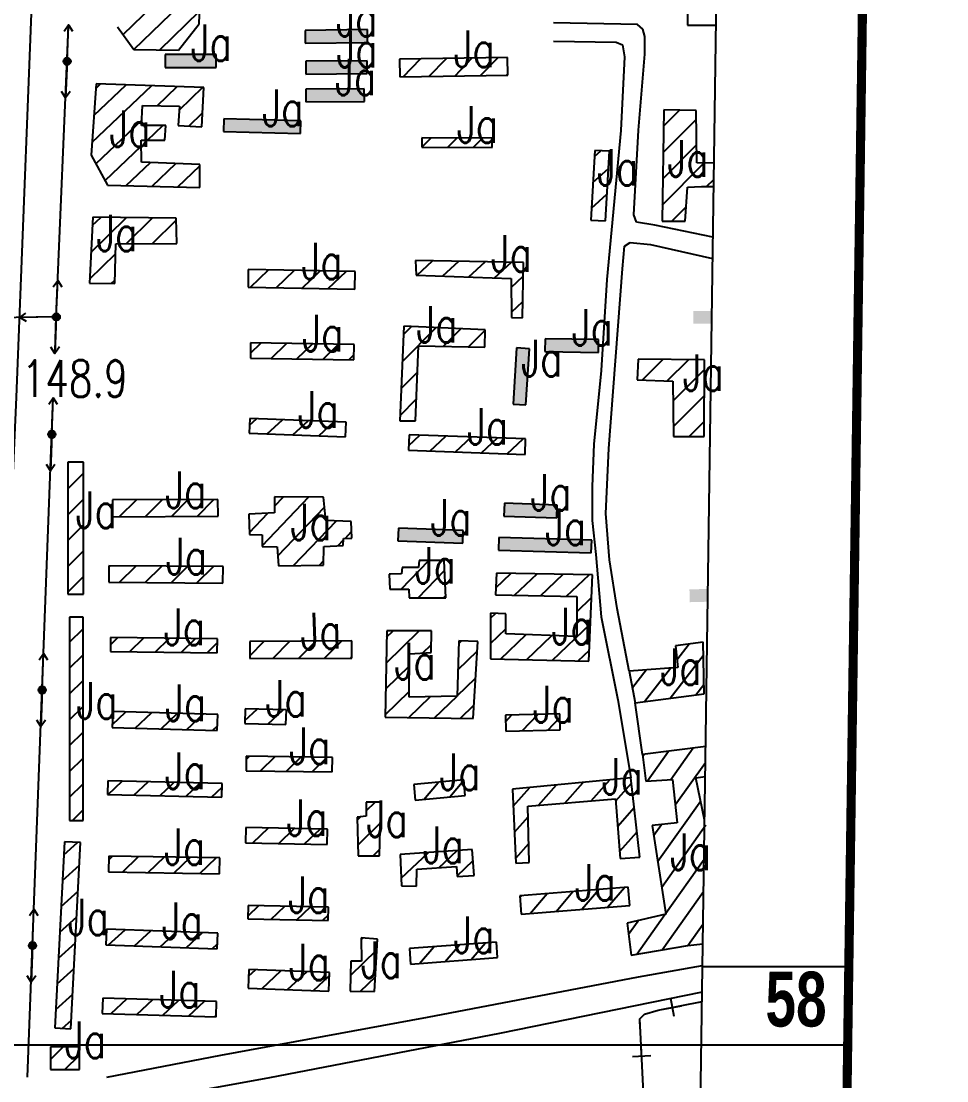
# Model space of a CAD drawing. Extents: x 408766 to 414302, y 5156573 to 5161925.
# Drawn here: x 413352 to 413858, y 5157980 to 5158560 of the extents above; entities that cross this region are included whole.
import ezdxf

# ---------------------------------------------------------------- set-up
doc = ezdxf.new("R2010")
doc.units = 0
doc.header["$LTSCALE"] = 1000
for name, pattern in [('0001', [0.5, 0.5, 0]), ('0004', [0.5, 0.5, 0]), ('5130', [1, 1, 0]), ('5500', [1, 1, 0])]:
    doc.linetypes.add(name, pattern=pattern)
doc.layers.get('0').update_dxf_attribs({"linetype": 'CONTINUOUS'})
for name, color, linetype in [('0001', 1, 'CONTINUOUS'), ('0001ADD', 1, 'CONTINUOUS'), ('0002', 2, 'CONTINUOUS'), ('0002ADD', 2, 'CONTINUOUS'), ('0005ADD', 5, 'CONTINUOUS'), ('0005BAK', 5, 'CONTINUOUS'), ('0006', 6, 'CONTINUOUS'), ('0007', 7, 'CONTINUOUS'), ('0012', 12, 'CONTINUOUS'), ('0015', 15, 'CONTINUOUS'), ('0017', 85, 'CONTINUOUS'), ('0018', 7, 'CONTINUOUS')]:
    doc.layers.add(name, color=color, linetype=linetype)
doc.styles.add('CADSLDXJ', font='romanc', dxfattribs={"bigfont": 'cadsldxj'})
doc.styles.add('CDXT', font='hbold.shx', dxfattribs={"width": 0.75, "height": 20, "bigfont": 'cdxt.shx'})
doc.styles.add('SIMPLEX', font='simplex.shx', dxfattribs={"width": 0.75, "height": 20})
pattern_1 = [(45, (0, 0), (-7.071067812, 7.071067812), [])]

# ---------------------------------------------------------------- blocks, each defined once
blk = doc.blocks.new('5130')
blk.add_hatch(color=256).paths.add_polyline_path([(0.0002, 0, 1), (-0.0002, 0, 1)])
for points in [[(0, 0), (0.002, 0)], [(0.001638, 0.000233), (0.002, 0), (0.001658, -0.000229)]]:
    blk.add_lwpolyline(points)
blk.add_circle((0, 0), 0.0002)
at = {"flags": 1}
blk.add_attdef('5130', (0, 0), '', height=0.000001, dxfattribs=at)
blk = doc.blocks.new('5131')
for points in [[(-0.001638, -0.000233), (-0.002, 0), (-0.001658, 0.000229)], [(0, 0), (-0.002, 0)]]:
    blk.add_lwpolyline(points)
at = {"flags": 1}
blk.add_attdef('5131', (0, 0), '', height=0.0000000001, dxfattribs=at)
blk = doc.blocks.new('2111')
h = blk.add_hatch(color=256)
h.paths.add_polyline_path([(0.0005, 0.00035), (-0.0005, 0.00035), (-0.0005, -0.00035), (0.0005, -0.00035)])
h.paths.add_polyline_path([(0, 0), (0, 0), (0, 0), (0, 0)], flags=24)
blk.add_line((0.0005, -0.00035), (0.0005, -0.00035))
at = {"style": 'CADSLDXJ', "flags": 1}
blk.add_attdef('2111', (0, 0), '', height=0.00000001, dxfattribs=at)

msp = doc.modelspace()

# ---------------------------------------------------------------- hatches: boundary and pattern name
at = {"layer": '0001ADD', "linetype": '0001'}
h = msp.add_hatch(dxfattribs=at)
h.set_pattern_fill('U', color=256, scale=10, angle=44.24705, style=0, pattern_type=0)
h.set_pattern_definition([(44.247053, (0, 0), (-6.977536161, 7.163378331), [])])
h.paths.add_polyline_path([(413413.32, 5158544.68), (413437.78, 5158544.36), (413449.04, 5158558.82), (413449.68, 5158575.85), (413437.13, 5158589.67), (413437.45, 5158620.2), (413419.44, 5158619.88), (413418.79, 5158581.64), (413402.71, 5158559.46)])
for points in [[(413507.12, 5158548.1), (413541.19, 5158548.63), (413541.08, 5158555.63), (413507.01, 5158555.1)], [(413430.53, 5158534.93), (413458.36, 5158534.93), (413458.36, 5158541.93), (413430.53, 5158541.93)], [(413507.46, 5158531.25), (413541.01, 5158531.59), (413540.94, 5158538.59), (413507.39, 5158538.24)], [(413507.46, 5158516.06), (413539.44, 5158516.24), (413539.4, 5158523.24), (413507.42, 5158523.06)], [(413462.47, 5158499.76), (413504.58, 5158498.71), (413504.75, 5158505.71), (413462.64, 5158506.75)], [(413638.24, 5158379.39), (413667.47, 5158378.96), (413667.58, 5158385.96), (413638.34, 5158386.39)], [(413627.77, 5158350.2), (413629.73, 5158380.92), (413622.75, 5158381.37), (413620.78, 5158350.64)], [(413615.8, 5158289.35), (413644.67, 5158288.38), (413644.9, 5158295.38), (413616.03, 5158296.35)], [(413557.81, 5158275.78), (413593.23, 5158274.57), (413593.47, 5158281.56), (413558.05, 5158282.78)], [(413612.89, 5158270.69), (413663.59, 5158269.24), (413663.79, 5158276.23), (413613.09, 5158277.69)]]:
    msp.add_hatch(color=256, dxfattribs=at).paths.add_polyline_path(points)
h = msp.add_hatch(dxfattribs=at)
h.set_pattern_fill('U', color=256, scale=10, angle=45.93297, style=0, pattern_type=0)
h.set_pattern_definition([(45.93297382, (0, 0), (-7.185266778, 6.954993984), [])])
h.paths.add_polyline_path([(413558.78, 5158529.71), (413617.96, 5158530.67), (413617.8, 5158540.39), (413558.62, 5158539.43)])
h = msp.add_hatch(dxfattribs=at)
h.set_pattern_fill('U', color=256, scale=10, angle=43.57673, style=0, pattern_type=0)
h.set_pattern_definition([(43.57673095, (0, 0), (-6.893253851, 7.24451871), [])])
h.paths.add_polyline_path([(413398.99, 5158470.51), (413449.46, 5158469.26), (413449.46, 5158481.8), (413417.57, 5158483.05), (413417.32, 5158495.09), (413430.38, 5158495.09), (413430.88, 5158503.12), (413417.57, 5158503.12), (413418.07, 5158514.15), (413438.41, 5158513.65), (413437.66, 5158503.12), (413450.47, 5158502.37), (413451.72, 5158523.99), (413392.71, 5158526), (413389.95, 5158486.87)])
h = msp.add_hatch(dxfattribs=at)
h.set_pattern_fill('U', color=256, scale=10, angle=44.73007, style=0, pattern_type=0)
h.set_pattern_definition([(44.73007478, (0, 0), (-7.037677074, 7.104301613), [])])
h.paths.add_polyline_path([(413570.84, 5158491.21), (413609.34, 5158491.03), (413609.37, 5158496.11), (413570.86, 5158496.29)])
h = msp.add_hatch(dxfattribs=at)
h.set_pattern_fill('U', color=256, scale=10, angle=41.70343, style=0, pattern_type=0)
h.set_pattern_definition([(41.70342735, (-430395.563, 52738.979), (-6.652750163, 7.465983878), [])])
h.paths.add_polyline_path([(413663.27, 5158451.39), (413671.31, 5158450.93), (413673.51, 5158489.04), (413665.47, 5158489.5)])
h = msp.add_hatch(dxfattribs=at)
h.set_pattern_fill('U', color=256, scale=10, angle=44.25686, style=0, pattern_type=0)
h.set_pattern_definition([(44.2568615, (0, 0), (-6.978762361, 7.162183739), [])])
h.paths.add_polyline_path([(413389.07, 5158416.75), (413402.87, 5158416.57), (413403.58, 5158438.41), (413436.92, 5158438.59), (413436.56, 5158452.37), (413390.86, 5158452.91)])
h = msp.add_hatch(dxfattribs=at)
h.set_pattern_fill('U', color=256, scale=10, angle=42.97311, style=0, pattern_type=0)
h.set_pattern_definition([(42.97311322, (0, 0), (-6.816550879, 7.316736576), [])])
h.paths.add_polyline_path([(413567.78, 5158421.28), (413619.68, 5158419.44), (413619.89, 5158398.01), (413626.02, 5158397.8), (413626.43, 5158428.22), (413567.37, 5158429.24)])
h = msp.add_hatch(dxfattribs=at)
h.set_pattern_fill('U', color=256, scale=10, angle=43.93246, style=0, pattern_type=0)
h.set_pattern_definition([(43.93245727, (0, 0), (-6.938098993, 7.201581935), [])])
h.paths.add_polyline_path([(413475.8, 5158414.71), (413534.19, 5158413.62), (413534.37, 5158423.19), (413475.97, 5158424.28)])
h = msp.add_hatch(dxfattribs=at)
h.set_pattern_fill('U', color=256, scale=10, angle=45, style=0, pattern_type=0)
h.set_pattern_definition(pattern_1)
h.paths.add_polyline_path([(413558.87, 5158341.4), (413567.49, 5158341.4), (413569.06, 5158382.53), (413605.34, 5158381.74), (413605.54, 5158391.34), (413561.02, 5158393.3)])
h = msp.add_hatch(dxfattribs=at)
h.set_pattern_fill('U', color=256, scale=10, angle=44.11965, style=0, pattern_type=0)
h.set_pattern_definition([(44.11965104, (0, 0), (-6.961590552, 7.178875746), [])])
h.paths.add_polyline_path([(413477.1, 5158375.75), (413533.75, 5158374.88), (413533.88, 5158383.22), (413477.23, 5158384.09)])
h = msp.add_hatch(dxfattribs=at)
h.set_pattern_fill('U', color=256, scale=10, angle=45, style=0, pattern_type=0)
h.set_pattern_definition(pattern_1)
h.paths.add_polyline_path([(413708.58, 5158332.9), (413725.25, 5158332.9), (413725.58, 5158374.85), (413689.25, 5158375.18), (413688.58, 5158363.86), (413708.25, 5158363.2)])
h = msp.add_hatch(dxfattribs=at)
h.set_pattern_fill('U', color=256, scale=10, angle=42.87269, style=0, pattern_type=0)
h.set_pattern_definition([(42.87269217, (0, 0), (-6.803716532, 7.32867255), [])])
h.paths.add_polyline_path([(413476.45, 5158334.68), (413529.17, 5158332.72), (413529.47, 5158340.79), (413476.75, 5158342.75)])
h = msp.add_hatch(dxfattribs=at)
h.set_pattern_fill('U', color=256, scale=10, angle=42.98579, style=0, pattern_type=0)
h.set_pattern_definition([(42.98578812, (0, 0), (-6.818169311, 7.315228448), [])])
h.paths.add_polyline_path([(413563.66, 5158325.37), (413627.32, 5158323.13), (413627.62, 5158331.64), (413563.96, 5158333.88)])
h = msp.add_hatch(dxfattribs=at)
h.set_pattern_fill('U', color=256, scale=10, angle=45, style=0, pattern_type=0)
h.set_pattern_definition(pattern_1)
h.paths.add_polyline_path([(413377.31, 5158246.68), (413385.87, 5158246.68), (413385.87, 5158318.96), (413377.31, 5158318.96)])
h = msp.add_hatch(dxfattribs=at)
h.set_pattern_fill('U', color=256, scale=10, angle=45.20734, style=0, pattern_type=0)
h.set_pattern_definition([(45.20734267, (0, 0), (-7.096610322, 7.0454327), [])])
h.paths.add_polyline_path([(413401.74, 5158289.03), (413459.39, 5158289.24), (413459.35, 5158298.42), (413401.71, 5158298.21)])
h = msp.add_hatch(dxfattribs=at)
h.set_pattern_fill('U', color=256, scale=10, angle=46.20039, style=0, pattern_type=0)
h.set_pattern_definition([(46.2003949, (0, 0), (-7.217649986, 6.921381992), [])])
h.paths.add_polyline_path([(413492.55, 5158262.06), (413517.09, 5158262.57), (413517.27, 5158272.68), (413527.91, 5158273.2), (413528.08, 5158277.14), (413532.54, 5158277.31), (413532.2, 5158286.4), (413518.3, 5158286.91), (413517.09, 5158299.77), (413490.32, 5158299.94), (413490.32, 5158291.2), (413476.25, 5158290.34), (413476.59, 5158279.2), (413483.46, 5158279.03), (413483.46, 5158272.68), (413491.69, 5158272.51)])
h = msp.add_hatch(dxfattribs=at)
h.set_pattern_fill('U', color=256, scale=10, angle=44.61721, style=0, pattern_type=0)
h.set_pattern_definition([(44.61721272, (0, 0), (-7.023669272, 7.11815074), [])])
h.paths.add_polyline_path([(413399.65, 5158253.15), (413462.1, 5158252.73), (413462.16, 5158261.71), (413399.71, 5158262.13)])
h = msp.add_hatch(dxfattribs=at)
h.set_pattern_fill('U', color=256, scale=10, angle=45.73365, style=0, pattern_type=0)
h.set_pattern_definition([(45.73365445, (0, 0), (-7.16102846, 6.979947807), [])])
h.paths.add_polyline_path([(413553.3, 5158249.28), (413563.82, 5158249.41), (413563.95, 5158244.57), (413584.04, 5158244.57), (413583.1, 5158265.03), (413569.48, 5158265.03), (413569.08, 5158261.26), (413560.04, 5158261.26), (413559.77, 5158257.76), (413553.03, 5158257.49)])
h = msp.add_hatch(dxfattribs=at)
h.set_pattern_fill('U', color=256, scale=10, angle=43.62681, style=0, pattern_type=0)
h.set_pattern_definition([(43.62681082, (0, 0), (-6.899583351, 7.238490836), [])])
h.paths.add_polyline_path([(413608.45, 5158211.21), (413662.31, 5158209.92), (413664.25, 5158257.25), (413611.68, 5158258.11), (413611.25, 5158246.28), (413655.63, 5158245.42), (413655.63, 5158223.47), (413616.85, 5158224.98), (413616.85, 5158235.95), (413608.45, 5158236.17)])
h = msp.add_hatch(dxfattribs=at)
h.set_pattern_fill('U', color=256, scale=10, angle=45, style=0, pattern_type=0)
h.set_pattern_definition(pattern_1)
h.paths.add_polyline_path([(413378.24, 5158122.84), (413385.57, 5158122.84), (413385.58, 5158234.06), (413378.24, 5158234.06)])
h = msp.add_hatch(dxfattribs=at)
h.set_pattern_fill('U', color=256, scale=10, angle=44.37116, style=0, pattern_type=0)
h.set_pattern_definition([(44.37116145, (0, 0), (-6.99303638, 7.14824749), [])])
h.paths.add_polyline_path([(413400.56, 5158215.17), (413458.96, 5158214.53), (413459.05, 5158222.25), (413400.64, 5158222.89)])
h = msp.add_hatch(dxfattribs=at)
h.set_pattern_fill('U', color=256, scale=10, angle=44.23018, style=0, pattern_type=0)
h.set_pattern_definition([(44.23018382, (0, 0), (-6.975426797, 7.165432366), [])])
h.paths.add_polyline_path([(413550.84, 5158179.26), (413598.87, 5158178.61), (413601.46, 5158220.78), (413591.12, 5158221), (413590.26, 5158190.88), (413563.98, 5158190.23), (413564.19, 5158213.9), (413576.04, 5158214.76), (413576.26, 5158226.59), (413551.7, 5158226.59)])
h = msp.add_hatch(dxfattribs=at)
h.set_pattern_fill('U', color=256, scale=10, angle=45.30083, style=0, pattern_type=0)
h.set_pattern_definition([(45.30082763, (145645.533, -9611.187), (-7.108096343, 7.033844353), [])])
h.paths.add_polyline_path([(413476.82, 5158211.4), (413532.67, 5158211.69), (413532.62, 5158221.08), (413476.77, 5158220.78)])
h = msp.add_hatch(dxfattribs=at)
h.set_pattern_fill('U', color=256, scale=10, angle=52.35389, style=0, pattern_type=0)
h.set_pattern_definition([(52.3538904, (0, 0), (-7.917983637, 6.107825728), [])])
h.paths.add_polyline_path([(413687.55, 5158187.17), (413725.32, 5158192.05), (413724.69, 5158220.45), (413709.62, 5158218.33), (413710.89, 5158206.46), (413684.37, 5158204.55)])
h = msp.add_hatch(dxfattribs=at)
h.set_pattern_fill('U', color=256, scale=10, angle=43.40188, style=0, pattern_type=0)
h.set_pattern_definition([(43.40188428, (0, 0), (-6.871114052, 7.265520744), [])])
h.paths.add_polyline_path([(413401.55, 5158173.68), (413459, 5158172.08), (413459.24, 5158180.73), (413401.79, 5158182.33)])
h = msp.add_hatch(dxfattribs=at)
h.set_pattern_fill('U', color=256, scale=10, angle=43.36539, style=0, pattern_type=0)
h.set_pattern_definition([(43.36538793, (0, 0), (-6.866484656, 7.269896042), [])])
h.paths.add_polyline_path([(413474.08, 5158175.92), (413496.54, 5158175.28), (413496.77, 5158183.3), (413474.31, 5158183.94)])
h = msp.add_hatch(dxfattribs=at)
h.set_pattern_fill('U', color=256, scale=10, angle=46.2305, style=0, pattern_type=0)
h.set_pattern_definition([(46.23050243, (0, 0), (-7.221286006, 6.917588339), [])])
h.paths.add_polyline_path([(413616.74, 5158171.69), (413646.59, 5158172.33), (413646.4, 5158181.07), (413616.56, 5158180.43)])
h = msp.add_hatch(dxfattribs=at)
h.set_pattern_fill('U', color=256, scale=10, angle=44.22144, style=0, pattern_type=0)
h.set_pattern_definition([(44.2214383, (0, 0), (-6.974332998, 7.166496998), [])])
h.paths.add_polyline_path([(413474.72, 5158149.96), (413521.89, 5158149.32), (413522, 5158157.33), (413474.83, 5158157.97)])
h = msp.add_hatch(dxfattribs=at)
h.set_pattern_fill('U', color=256, scale=10, angle=48.36246, style=0, pattern_type=0)
h.set_pattern_definition([(48.36245663, (0, 0), (-7.473628887, 6.644160689), [])])
h.paths.add_polyline_path([(413622.37, 5158099.43), (413629.58, 5158099.85), (413628.95, 5158130.59), (413676.9, 5158134.61), (413679.45, 5158101.97), (413690.06, 5158102.61), (413685.18, 5158146.06), (413620.46, 5158139.91)])
h = msp.add_hatch(dxfattribs=at)
h.set_pattern_fill('U', color=256, scale=10, angle=43.53295, style=0, pattern_type=0)
h.set_pattern_definition([(43.53295266, (0, 0), (-6.887716481, 7.24978356), [])])
h.paths.add_polyline_path([(413398.91, 5158137.05), (413461.49, 5158135.45), (413461.68, 5158142.93), (413399.1, 5158144.53)])
h = msp.add_hatch(dxfattribs=at)
h.set_pattern_fill('U', color=256, scale=10, angle=50.37033, style=0, pattern_type=0)
h.set_pattern_definition([(50.37033027, (0, 0), (-7.701830594, 6.378229025), [])])
h.paths.add_polyline_path([(413567.32, 5158133.86), (413594.6, 5158136.43), (413593.8, 5158144.94), (413566.52, 5158142.38)])
h = msp.add_hatch(dxfattribs=at)
h.set_pattern_fill('U', color=256, scale=10, angle=45, style=0, pattern_type=0)
h.set_pattern_definition(pattern_1)
h.paths.add_polyline_path([(413536.13, 5158103.44), (413547.77, 5158103.44), (413548.45, 5158132.85), (413540.46, 5158132.85), (413540.46, 5158125.1), (413535.44, 5158124.64)])
h = msp.add_hatch(dxfattribs=at)
h.set_pattern_fill('U', color=256, scale=10, angle=43.76508, style=0, pattern_type=0)
h.set_pattern_definition([(43.7650783, (0, 0), (-6.917031333, 7.221819545), [])])
h.paths.add_polyline_path([(413474.48, 5158110.6), (413519.09, 5158109.64), (413519.27, 5158117.99), (413474.66, 5158118.96)])
h = msp.add_hatch(dxfattribs=at)
h.set_pattern_fill('U', color=256, scale=10, angle=42.04261, style=0, pattern_type=0)
h.set_pattern_definition([(42.04261287, (0, 0), (-6.69683124, 7.426469643), [])])
h.paths.add_polyline_path([(413370.11, 5158009.26), (413378.95, 5158008.8), (413384.21, 5158110.66), (413375.38, 5158111.12)])
h = msp.add_hatch(dxfattribs=at)
h.set_pattern_fill('U', color=256, scale=10, angle=43.56962, style=0, pattern_type=0)
h.set_pattern_definition([(43.5696206, (0, 0), (-6.892354759, 7.245374102), [])])
h.paths.add_polyline_path([(413559.85, 5158086.98), (413568, 5158086.78), (413568.2, 5158096.14), (413589.8, 5158097.56), (413590.21, 5158092.07), (413599.59, 5158092.68), (413598.36, 5158106.93), (413559.03, 5158104.08)])
h = msp.add_hatch(dxfattribs=at)
h.set_pattern_fill('U', color=256, scale=10, angle=44.09171, style=0, pattern_type=0)
h.set_pattern_definition([(44.09171439, (0, 0), (-6.958089402, 7.18226927), [])])
h.paths.add_polyline_path([(413399.55, 5158094.62), (413460.2, 5158093.66), (413460.34, 5158102.31), (413399.69, 5158103.27)])
h = msp.add_hatch(dxfattribs=at)
h.set_pattern_fill('U', color=256, scale=10, angle=49.62995, style=0, pattern_type=0)
h.set_pattern_definition([(49.629949, (0, 0), (-7.618769814, 6.477217498), [])])
h.paths.add_polyline_path([(413625.25, 5158071.48), (413684.62, 5158076.28), (413683.8, 5158086.32), (413624.44, 5158081.51)])
h = msp.add_hatch(dxfattribs=at)
h.set_pattern_fill('U', color=256, scale=10, angle=43.74704, style=0, pattern_type=0)
h.set_pattern_definition([(43.74704033, (0, 0), (-6.914757405, 7.223996818), [])])
h.paths.add_polyline_path([(413475.77, 5158068.93), (413519.73, 5158067.97), (413519.89, 5158075.35), (413475.93, 5158076.31)])
h = msp.add_hatch(dxfattribs=at)
h.set_pattern_fill('U', color=256, scale=10, angle=42.89259, style=0, pattern_type=0)
h.set_pattern_definition([(42.89258727, (0, 0), (-6.806260894, 7.32630962), [])])
h.paths.add_polyline_path([(413397.99, 5158054.7), (413458.96, 5158052.46), (413459.28, 5158061.1), (413398.31, 5158063.35)])
h = msp.add_hatch(dxfattribs=at)
h.set_pattern_fill('U', color=256, scale=10, angle=44.15851, style=0, pattern_type=0)
h.set_pattern_definition([(44.1585086, (0, 0), (-6.96645761, 7.174152797), [])])
h.paths.add_polyline_path([(413531.61, 5158029.45), (413545.05, 5158029.25), (413546.63, 5158057.88), (413537.73, 5158058.48), (413537.93, 5158045.84), (413532, 5158045.84)])
h = msp.add_hatch(dxfattribs=at)
h.set_pattern_fill('U', color=256, scale=10, angle=49.24558, style=0, pattern_type=0)
h.set_pattern_definition([(49.24558414, (0, 0), (-7.57514673, 6.52818137), [])])
h.paths.add_polyline_path([(413564.77, 5158044.21), (413612.27, 5158047.74), (413611.64, 5158056.15), (413564.15, 5158052.62)])
h = msp.add_hatch(dxfattribs=at)
h.set_pattern_fill('U', color=256, scale=10, angle=42.91235, style=0, pattern_type=0)
h.set_pattern_definition([(42.9123475, (0, 0), (-6.808787194, 7.323961834), [])])
h.paths.add_polyline_path([(413475.97, 5158030.98), (413519.93, 5158029.38), (413520.31, 5158039.63), (413476.34, 5158041.23)])
h = msp.add_hatch(dxfattribs=at)
h.set_pattern_fill('U', color=256, scale=10, angle=43.23065, style=0, pattern_type=0)
h.set_pattern_definition([(43.23064502, (0, 0), (-6.849369015, 7.286023888), [])])
h.paths.add_polyline_path([(413396.06, 5158017.2), (413458.32, 5158015.27), (413458.58, 5158023.66), (413396.32, 5158025.58)])

# ---------------------------------------------------------------- linework, layer by layer
at = {"layer": '0001', "linetype": '0001'}
for points in [[(413404.38, 5158557.14), (413413.32, 5158544.68), (413437.78, 5158544.36), (413449.04, 5158558.82), (413449.68, 5158575.85), (413437.13, 5158589.67), (413437.45, 5158620.2), (413419.44, 5158619.88), (413418.79, 5158581.64), (413412.48, 5158572.93)], [(413732.05, 5158576.83), (413716.25, 5158576.48), (413716.25, 5158558.07), (413731.78, 5158558)], [(413730.7, 5158482.42), (413730.7, 5158482.42), (413721.26, 5158482.73), (413720.92, 5158511.37), (413703.26, 5158511.7), (413702.26, 5158450.77), (413714.92, 5158450.77), (413716.26, 5158469.42), (413723.92, 5158469.75), (413730.52, 5158469.75)], [(413726.15, 5158163.32), (413691.65, 5158158.9), (413693.41, 5158144.35), (413707.98, 5158145.23), (413710.62, 5158121.43), (413696.94, 5158120.11), (413704.42, 5158071.41), (413683.23, 5158066.56), (413685.43, 5158049.04), (413716.41, 5158054.34), (413724.61, 5158055.23)], [(413725.58, 5158123.16), (413720.78, 5158146.12), (413725.92, 5158146.93)]]:
    msp.add_lwpolyline(points, dxfattribs=at)
for points in [[(413507.12, 5158548.1), (413541.19, 5158548.63), (413541.08, 5158555.63), (413507.01, 5158555.1)], [(413430.53, 5158534.93), (413458.36, 5158534.93), (413458.36, 5158541.93), (413430.53, 5158541.93)], [(413558.78, 5158529.71), (413617.96, 5158530.67), (413617.8, 5158540.39), (413558.62, 5158539.43)], [(413507.46, 5158531.25), (413541.01, 5158531.59), (413540.94, 5158538.59), (413507.39, 5158538.24)], [(413398.99, 5158470.51), (413449.46, 5158469.26), (413449.46, 5158481.8), (413417.57, 5158483.05), (413417.32, 5158495.09), (413430.38, 5158495.09), (413430.88, 5158503.12), (413417.57, 5158503.12), (413418.07, 5158514.15), (413438.41, 5158513.65), (413437.66, 5158503.12), (413450.47, 5158502.37), (413451.72, 5158523.99), (413392.71, 5158526), (413389.95, 5158486.87)], [(413507.46, 5158516.06), (413539.44, 5158516.24), (413539.4, 5158523.24), (413507.42, 5158523.06)], [(413462.47, 5158499.76), (413504.58, 5158498.71), (413504.75, 5158505.71), (413462.64, 5158506.75)], [(413570.84, 5158491.21), (413609.34, 5158491.03), (413609.37, 5158496.11), (413570.86, 5158496.29)], [(413663.27, 5158451.39), (413671.31, 5158450.93), (413673.51, 5158489.04), (413665.47, 5158489.5)], [(413389.07, 5158416.75), (413402.87, 5158416.57), (413403.58, 5158438.41), (413436.92, 5158438.59), (413436.56, 5158452.37), (413390.86, 5158452.91)], [(413567.78, 5158421.28), (413619.68, 5158419.44), (413619.89, 5158398.01), (413626.02, 5158397.8), (413626.43, 5158428.22), (413567.37, 5158429.24)], [(413475.8, 5158414.71), (413534.19, 5158413.62), (413534.37, 5158423.19), (413475.97, 5158424.28)], [(413558.87, 5158341.4), (413567.49, 5158341.4), (413569.06, 5158382.53), (413605.34, 5158381.74), (413605.54, 5158391.34), (413561.02, 5158393.3)], [(413477.1, 5158375.75), (413533.75, 5158374.88), (413533.88, 5158383.22), (413477.23, 5158384.09)], [(413638.24, 5158379.39), (413667.47, 5158378.96), (413667.58, 5158385.96), (413638.34, 5158386.39)], [(413627.77, 5158350.2), (413629.73, 5158380.92), (413622.75, 5158381.37), (413620.78, 5158350.64)], [(413708.58, 5158332.9), (413725.25, 5158332.9), (413725.58, 5158374.85), (413689.25, 5158375.18), (413688.58, 5158363.86), (413708.25, 5158363.2)], [(413476.45, 5158334.68), (413529.17, 5158332.72), (413529.47, 5158340.79), (413476.75, 5158342.75)], [(413563.66, 5158325.37), (413627.32, 5158323.13), (413627.62, 5158331.64), (413563.96, 5158333.88)], [(413377.31, 5158246.68), (413385.87, 5158246.68), (413385.87, 5158318.96), (413377.31, 5158318.96)], [(413401.74, 5158289.03), (413459.39, 5158289.24), (413459.35, 5158298.42), (413401.71, 5158298.21)], [(413492.55, 5158262.06), (413517.09, 5158262.57), (413517.27, 5158272.68), (413527.91, 5158273.2), (413528.08, 5158277.14), (413532.54, 5158277.31), (413532.2, 5158286.4), (413518.3, 5158286.91), (413517.09, 5158299.77), (413490.32, 5158299.94), (413490.32, 5158291.2), (413476.25, 5158290.34), (413476.59, 5158279.2), (413483.46, 5158279.03), (413483.46, 5158272.68), (413491.69, 5158272.51)], [(413615.8, 5158289.35), (413644.67, 5158288.38), (413644.9, 5158295.38), (413616.03, 5158296.35)], [(413557.81, 5158275.78), (413593.23, 5158274.57), (413593.47, 5158281.56), (413558.05, 5158282.78)], [(413612.89, 5158270.69), (413663.59, 5158269.24), (413663.79, 5158276.23), (413613.09, 5158277.69)], [(413399.65, 5158253.15), (413462.1, 5158252.73), (413462.16, 5158261.71), (413399.71, 5158262.13)], [(413553.3, 5158249.28), (413563.82, 5158249.41), (413563.95, 5158244.57), (413584.04, 5158244.57), (413583.1, 5158265.03), (413569.48, 5158265.03), (413569.08, 5158261.26), (413560.04, 5158261.26), (413559.77, 5158257.76), (413553.03, 5158257.49)], [(413608.45, 5158211.21), (413662.31, 5158209.92), (413664.25, 5158257.25), (413611.68, 5158258.11), (413611.25, 5158246.28), (413655.63, 5158245.42), (413655.63, 5158223.47), (413616.85, 5158224.98), (413616.85, 5158235.95), (413608.45, 5158236.17)], [(413378.24, 5158122.84), (413385.57, 5158122.84), (413385.58, 5158234.06), (413378.24, 5158234.06)], [(413400.56, 5158215.17), (413458.96, 5158214.53), (413459.05, 5158222.25), (413400.64, 5158222.89)], [(413550.84, 5158179.26), (413598.87, 5158178.61), (413601.46, 5158220.78), (413591.12, 5158221), (413590.26, 5158190.88), (413563.98, 5158190.23), (413564.19, 5158213.9), (413576.04, 5158214.76), (413576.26, 5158226.59), (413551.7, 5158226.59)], [(413476.82, 5158211.4), (413532.67, 5158211.69), (413532.62, 5158221.08), (413476.77, 5158220.78)], [(413687.55, 5158187.17), (413725.32, 5158192.05), (413724.69, 5158220.45), (413709.62, 5158218.33), (413710.89, 5158206.46), (413684.37, 5158204.55)], [(413401.55, 5158173.68), (413459, 5158172.08), (413459.24, 5158180.73), (413401.79, 5158182.33)], [(413474.08, 5158175.92), (413496.54, 5158175.28), (413496.77, 5158183.3), (413474.31, 5158183.94)], [(413616.74, 5158171.69), (413646.59, 5158172.33), (413646.4, 5158181.07), (413616.56, 5158180.43)], [(413474.72, 5158149.96), (413521.89, 5158149.32), (413522, 5158157.33), (413474.83, 5158157.97)], [(413622.37, 5158099.43), (413629.58, 5158099.85), (413628.95, 5158130.59), (413676.9, 5158134.61), (413679.45, 5158101.97), (413690.06, 5158102.61), (413685.18, 5158146.06), (413620.46, 5158139.91)], [(413398.91, 5158137.05), (413461.49, 5158135.45), (413461.68, 5158142.93), (413399.1, 5158144.53)], [(413567.32, 5158133.86), (413594.6, 5158136.43), (413593.8, 5158144.94), (413566.52, 5158142.38)], [(413536.13, 5158103.44), (413547.77, 5158103.44), (413548.45, 5158132.85), (413540.46, 5158132.85), (413540.46, 5158125.1), (413535.44, 5158124.64)], [(413474.48, 5158110.6), (413519.09, 5158109.64), (413519.27, 5158117.99), (413474.66, 5158118.96)], [(413370.11, 5158009.26), (413378.95, 5158008.8), (413384.21, 5158110.66), (413375.38, 5158111.12)], [(413559.85, 5158086.98), (413568, 5158086.78), (413568.2, 5158096.14), (413589.8, 5158097.56), (413590.21, 5158092.07), (413599.59, 5158092.68), (413598.36, 5158106.93), (413559.03, 5158104.08)], [(413399.55, 5158094.62), (413460.2, 5158093.66), (413460.34, 5158102.31), (413399.69, 5158103.27)], [(413625.25, 5158071.48), (413684.62, 5158076.28), (413683.8, 5158086.32), (413624.44, 5158081.51)], [(413475.77, 5158068.93), (413519.73, 5158067.97), (413519.89, 5158075.35), (413475.93, 5158076.31)], [(413397.99, 5158054.7), (413458.96, 5158052.46), (413459.28, 5158061.1), (413398.31, 5158063.35)], [(413531.61, 5158029.45), (413545.05, 5158029.25), (413546.63, 5158057.88), (413537.73, 5158058.48), (413537.93, 5158045.84), (413532, 5158045.84)], [(413564.77, 5158044.21), (413612.27, 5158047.74), (413611.64, 5158056.15), (413564.15, 5158052.62)], [(413475.97, 5158030.98), (413519.93, 5158029.38), (413520.31, 5158039.63), (413476.34, 5158041.23)], [(413396.06, 5158017.2), (413458.32, 5158015.27), (413458.58, 5158023.66), (413396.32, 5158025.58)], [(413367.82, 5157986.43), (413383.55, 5157986.43), (413383.55, 5157998.93), (413367.82, 5157998.93)]]:
    msp.add_lwpolyline(points, close=True, dxfattribs=at)
at = {"layer": '0001ADD', "linetype": '0001'}
for p, q in [((413703.11, 5158502.75), (413711.9, 5158511.54)), ((413702.87, 5158488.37), (413720.98, 5158506.48)), ((413702.64, 5158473.99), (413721.14, 5158492.5)), ((413702.4, 5158459.61), (413725.38, 5158482.6)), ((413726.68, 5158469.75), (413730.58, 5158473.65)), ((413707.7, 5158450.77), (413715.48, 5158458.55)), ((413691.75, 5158158.05), (413692.42, 5158159)), ((413694.34, 5158144.41), (413705.89, 5158160.73)), ((413707.14, 5158145.18), (413719.37, 5158162.45)), ((413709.53, 5158131.25), (413726.02, 5158154.55)), ((413699.96, 5158100.43), (413723.41, 5158133.54)), ((413697.78, 5158114.65), (413701.99, 5158120.59)), ((413702.15, 5158086.2), (413726.28, 5158120.3)), ((413704.33, 5158071.98), (413725.27, 5158101.56)), ((413702.4, 5158051.94), (413725.02, 5158083.89)), ((413688.46, 5158049.56), (413703.84, 5158071.28)), ((413683.99, 5158060.55), (413689.21, 5158067.93)), ((413716.34, 5158054.33), (413724.77, 5158066.23)), ((413367.82, 5157992.04), (413374.72, 5157998.93)), ((413375.68, 5157986.43), (413383.55, 5157994.3))]:
    msp.add_line(p, q, dxfattribs=at)
at = {"layer": '0002', "linetype": '5130'}
for points in [[(413370.94, 5158398.36), (413330.08, 5158397.82), (413336.66, 5158549.67), (413243.74, 5158557.22), (413239.65, 5158496.81), (413109.09, 5158472.15), (412653.35, 5158486.31)], [(413370.23, 5158379.62), (413370.94, 5158398.36), (413377.62, 5158557.14)], [(413355.23, 5157982.37), (413369.09, 5158349.62)]]:
    msp.add_lwpolyline(points, dxfattribs=at)
at = {"layer": '0005ADD', "linetype": '5500'}
for points in [[(413708.99, 5158015.52), (413707.03, 5158025.33)], [(413703.11, 5158019.45), (413712.91, 5158021.4)], [(413722.72, 5158023.35), (413724.16, 5158023.64)], [(413690.33, 5158008.65), (413690.04, 5158014.13), (413692.76, 5158016.84), (413693.41, 5158017.02)], [(413691.37, 5157988.68), (413690.85, 5157998.66)], [(413696.1, 5157993.93), (413686.12, 5157993.41)]]:
    msp.add_lwpolyline(points, dxfattribs=at)
at = {"layer": '0005BAK', "linetype": '5500'}
msp.add_lwpolyline([(413721.25, 5157819.77), (413701.57, 5157834.75), (413697.5, 5157841.53), (413694.78, 5157867.31), (413693.42, 5157949.38), (413690.04, 5158014.13), (413692.76, 5158016.84), (413700.23, 5158018.88), (413724.16, 5158023.64)], dxfattribs=at)
at = {"layer": '0006', "linetype": '0004'}
for points in [[(413375.81, 5159008.64), (413372.35, 5158928.55), (413365.52, 5158767.81), (413355.85, 5158531.81), (413348.95, 5158354.49), (413339.24, 5158137.82), (413333.71, 5157986.04), (413334.12, 5157982.37)], [(413730.12, 5158441.92), (413698.42, 5158448.62), (413688.32, 5158450.13), (413686.81, 5158454.16), (413689.33, 5158500.54), (413692.83, 5158542.2), (413692.83, 5158551.78), (413691.82, 5158555.81), (413688.79, 5158558.33), (413642.87, 5158559.34)], [(413642.87, 5158549.25), (413677.19, 5158548.75), (413680.72, 5158547.24), (413681.73, 5158540.69), (413679.71, 5158500.36), (413672.11, 5158418.82), (413669.03, 5158369.12), (413664.99, 5158328.8), (413663.98, 5158305.61), (413663.98, 5158286.96), (413666, 5158268.31), (413669.03, 5158234.19), (413678.12, 5158188.82), (413683.67, 5158155.05), (413685.18, 5158146.06)], [(413684.37, 5158204.55), (413677.66, 5158238.78), (413673.62, 5158265.49), (413671.6, 5158290.7), (413673.11, 5158326.3), (413680.68, 5158424.6), (413681.76, 5158437.02), (413684.79, 5158439.04), (413695.89, 5158438.03), (413695.89, 5158438.03), (413729.96, 5158430.35)], [(413691.65, 5158158.9), (413687.55, 5158187.17)], [(413398.62, 5157982.31), (413460.9, 5157994.33), (413573.92, 5158015.1), (413689.35, 5158037.2), (413724.44, 5158043.36)], [(413724.23, 5158028.88), (413613.32, 5158006.13), (413487.51, 5157981.96), (413398.62, 5157965.82)]]:
    msp.add_lwpolyline(points, dxfattribs=at)
at = {"layer": '0012'}
for p, q in [((413707.18, 5156833.14), (413775.51, 5161624.84)), ((410479.32, 5158000), (413803.83, 5158000))]:
    msp.add_line(p, q, dxfattribs=at)
at = {"layer": '0012', "const_width": 5}
msp.add_lwpolyline([(408833.18, 5156904.54), (408905.3, 5161696.24), (413855.5, 5161623.67), (413787.17, 5156831.96), (408833.18, 5156904.54)], dxfattribs=at)
at = {"layer": '0018', "color": 2}
msp.add_lwpolyline([(413724.43, 5158042.92), (413804.44, 5158042.92)], dxfattribs=at)

# ---------------------------------------------------------------- block references
at = {"layer": '0002ADD', "linetype": '5130', "xscale": 10000, "yscale": 10000, "zscale": 10000}
for name, p, rotation in [('5130', (413376.82, 5158538.24), 87.59048964131334), ('5131', (413376.82, 5158538.24), 87.59048964131334), ('5130', (413370.94, 5158398.36), 87.59048964131334), ('5130', (413370.94, 5158398.36), 180.7622857200805), ('5131', (413370.94, 5158398.36), 87.83795687530096), ('5130', (413368.51, 5158334.09), 87.83795687530096), ('5131', (413368.51, 5158334.09), 87.83795687530096), ('5130', (413363.23, 5158194.19), 87.83795687530096), ('5131', (413363.23, 5158194.19), 87.83795687530096), ('5130', (413357.95, 5158054.29), 87.83795687530096), ('5131', (413357.95, 5158054.29), 87.83795687530096)]:
    msp.add_blockref(name, p, dxfattribs=dict(at, rotation=rotation))
at = {"layer": '0015', "linetype": '0001', "xscale": 10000, "yscale": 10000, "zscale": 10000}
msp.add_blockref('2111', (413724.48, 5158398.18), dxfattribs=at)
at = {"layer": '0015', "linetype": '0001', "xscale": 10000, "yscale": 10000, "zscale": 10000, "rotation": 1.41914180859875}
msp.add_blockref('2111', (413722.36, 5158245.86), dxfattribs=at)

# ---------------------------------------------------------------- texts
at = {"layer": '0007', "style": 'SIMPLEX', "width": 0.75}
msp.add_text('148.9', height=20, dxfattribs=at).set_placement((413352.13, 5158354.62, 148.9))
at = {"layer": '0012', "style": 'CDXT', "width": 0.75}
msp.add_text('58', height=30, dxfattribs=at).set_placement((413758.83, 5158010))
at = {"layer": '0017', "linetype": '0001', "style": 'SIMPLEX', "width": 0.75}
for p in [(413524.1, 5158551.86), (413444.44, 5158538.43), (413524.2, 5158534.92), (413588.29, 5158535.05), (413523.43, 5158519.65), (413483.61, 5158502.73), (413399.99, 5158491.38), (413590.1, 5158493.66), (413705.26, 5158475.08), (413666.73, 5158470.24), (413392.83, 5158434.29), (413608.65, 5158423.11), (413505.08, 5158418.95), (413567.89, 5158384.29), (413652.91, 5158382.68), (413505.49, 5158379.49), (413625.26, 5158365.78), (413713.58, 5158357.87), (413502.96, 5158337.73), (413595.64, 5158328.51), (413430.55, 5158293.73), (413630.35, 5158292.36), (413381.59, 5158282.82), (413575.64, 5158278.67), (413499.07, 5158276.11), (413638.34, 5158273.46), (413430.91, 5158257.43), (413567.06, 5158252.38), (413641.84, 5158219.17), (413429.8, 5158218.71), (413556.01, 5158199.91), (413701.35, 5158196.92), (413381.91, 5158178.45), (413485.42, 5158179.61), (413430.4, 5158177.2), (413631.57, 5158176.38), (413498.36, 5158153.65), (413430.3, 5158139.99), (413580.56, 5158139.4), (413669.26, 5158136.94), (413496.88, 5158114.3), (413540.69, 5158113.7), (413429.94, 5158098.47), (413571.46, 5158099.4), (413706.63, 5158095.66), (413654.53, 5158078.9), (413497.83, 5158072.14), (413377.16, 5158059.96), (413428.63, 5158057.9), (413588.21, 5158050.18), (413498.14, 5158035.3), (413537.54, 5158036.56), (413427.32, 5158020.43), (413375.68, 5157992.68)]:
    msp.add_text('Ja', height=20, dxfattribs=at).set_placement(p)
msp.add_text('Ja', height=20, rotation=1.61617, dxfattribs=at).set_placement((413504.72, 5158216.24))

doc.saveas('drawing.dxf')
